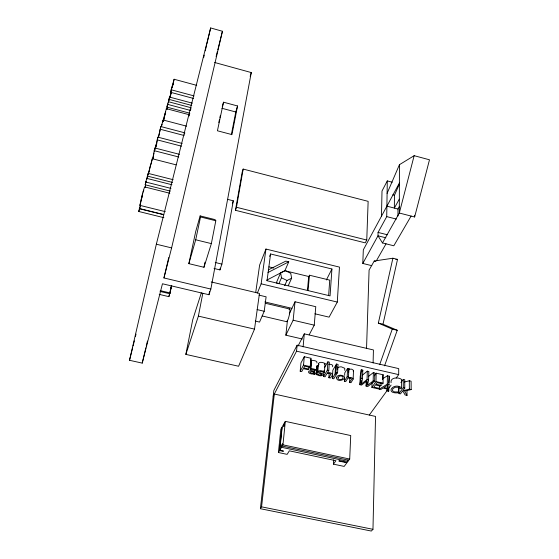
<?xml version="1.0" encoding="UTF-8"?>
<svg xmlns="http://www.w3.org/2000/svg" width="559" height="559" viewBox="0 0 559 559"><rect width="100%" height="100%" fill="white"/><g stroke="black" fill="none" stroke-linecap="round" stroke-linejoin="round"><path stroke-width="0.84" d="M398.539 386.94L398.525 391.95L394.514 391.908L392.516 390.79L392.767 388.805L395.066 387.275L397.994 387.233L400.894 388.791L401.6 387.855L401.6 379.47C398.469 376.836 389.958 377.346 391.062 382.656M398.413 391.922L398.427 386.912M396.163 378.108L398.693 374.628L398.707 368.612L297.129 345.189L273.847 390.441L260.389 508.711L371.323 531.05L372.972 529.31L375.536 416.434L274.315 394.032L261.563 506.838L260.389 508.711M406.994 390.378L407.015 395.388L405.1 394.954L403.081 391.37L402.145 391.6L400.412 393.892L398.937 393.557L398.951 386.884M414.149 155.681L399.315 213.028L414.638 216.976L429.487 159.797L414.149 155.681L399.433 164.695L399.315 213.028L382.489 242.941L393.815 245.792L411.103 216.067M397.952 215.998L397.98 209.024L399.217 206.795M399.322 184.163L394.458 195.28L394.354 208.088L399.28 199.165M387.156 388.386L387.128 390.888L388.694 391.244L389.232 376.179L387.401 375.76L382.37 378.96M143.733 190.521L143.74 190.102L143.523 190.591M379.4 385.787L379.337 389.127L387.289 384.145L387.401 375.76M387.345 388.295L387.604 385.144L383.893 387.513L387.345 388.295L387.38 385.787M388.694 391.244L388.708 389.574M371.756 265.658L362.791 263.443L377.989 235.814L378.073 232.418L386.73 216.612L387.289 180.906L392.243 182.206M382.629 379.694L382.698 375.501L383.194 374.796L376.172 373.188L374.376 375.823M381.084 382.894L381.035 385.403L375.872 384.236L376.997 382.615L382.559 383.879L383.055 383.188L383.194 374.796M381.476 216.2L382.007 191.024L387.289 180.906M381.035 385.403L380.546 386.094L375.389 384.927L373.873 387.094L379.393 388.344L378.904 389.029L371.91 387.443L375.983 381.573L376.172 373.188M366.236 381.119L366.075 386.122L367.759 386.507L374.635 381.273L374.837 372.888L373.37 372.553L368.381 376.528M373.091 363.022L373.433 349.948L304.299 333.849L297.982 346.077M362.4 375.117L367.319 371.169L368.842 371.511L368.591 379.896L367.508 385.368L373.16 380.931L373.37 372.553M371.91 387.443L372.042 382.44M361.61 380.616L361.491 383.949L367.06 379.547L367.319 371.169M367.529 384.529L367.605 382.028M366.543 348.523L369.087 270.102L374.223 261.018L392.9 258.216L397.526 259.369L383.006 324.213L397.239 330.271L384.543 365.838M366.76 240.042L368.143 201.352L243.172 169.07L242.187 172.123L235.458 210.289L365.244 242.865L366.76 240.042L236.457 207.263L235.458 210.289M361.491 383.949L362.498 378.506L362.791 370.128L361.254 369.779L360.213 376.396L359.905 384.725L361.554 385.102L367.095 380.721L366.075 386.122M359.905 384.725L360.946 378.157L361.254 369.779M362.791 263.443L363.322 249.824L399.392 183.017M279.779 450.205L281.505 447.284L281.736 444.985L282.456 443.769L282.225 446.068L348.809 460.239L349.703 459.058L350.724 435.559L285.321 421.36L284.3 423.149L284.014 425.993L283.706 426.531L284 423.687L282.183 426.88L279.779 450.205L283.511 450.994L283.287 451.365L279.563 450.575L278.41 452.51L287.151 454.362L289.324 450.82L335.931 460.707L333.437 464.152L344.155 466.416L346.908 462.768L338.81 461.049L339.089 460.658L347.195 462.384L347.929 461.406L347.998 459.875M349.815 377.395L349.585 382.391L351.01 382.712L353.169 379.072L353.505 370.372L351.674 369.171L348.697 369.206L348.543 372.553M353.169 379.072L351.87 377.702L348.299 377.57L349.019 368.709L347.586 368.381L344.77 372.874L344.644 375.375M349.585 382.391L351.527 379.281L350.926 378.303A2.585 1.391 3.7 0 0 349.256 378.073L347.894 378.205L345.769 381.531L344.344 381.21L347.181 376.745L347.586 368.381M344.344 381.21L344.512 377.877M337.58 372.797L338.062 364.426L336.427 364.049L335.945 364.845L335.442 373.216L337.091 373.587L337.58 372.797L335.931 372.42L335.442 373.216M333.437 464.152L333.681 459.84M335.931 372.42L336.427 364.049M337.336 369.408L337.482 366.893M335.079 373.999L335.582 365.635L332.857 370.163L332.339 378.492L333.772 378.813L336.525 374.327L335.079 373.999L332.339 378.492M314.934 313.795L329.104 317.142L337.294 302.063L339.467 267.111L265.951 249.048L259.621 265.064L255.694 292.643M329.132 373.538L328.86 377.702L330.292 378.031C334.603 374.642 331.284 371.679 327.406 372.825L328.769 370.526L329.328 362.155L327.881 361.827L324.576 367.48M388.784 382.901L389.232 376.179M328.86 377.702L330.69 374.558L330.055 373.566A2.585 1.397 4.5 0 0 328.378 373.328L327.022 373.475L325.017 376.836L323.577 376.507L327.315 370.198L327.881 361.827M331.934 269.005L330.062 295.886L267.027 280.73L270.584 253.968L331.934 269.005L326.365 279.968M328.636 295.613L329.74 280.143L309.469 275.217L308.673 276.873L307.408 290.596M323.577 376.507L323.989 370.68M318.288 365.984C314.829 363.413 317.54 373.65 316.198 374.537L319.643 375.711A3.438 1.859 4.8 0 0 321.558 375.711L322.781 375.18L322.99 374.013L319.545 372.287L319.79 371.539C321.509 370.268 324.807 374.558 324.017 370.966M323.975 372.65L324.458 371.833L325.045 363.476C323.284 362.63 319.559 361.219 318.462 363.657L317.833 372.001L318.392 372.832L321.425 374.209L321.166 374.97C319.371 376.186 317.016 372.518 316.198 374.537M321.166 374.97L321.285 373.3M316.694 373.685L317.33 365.348M316.771 373.698L317.407 365.369M313.382 373.664C311.293 374.984 305.808 372.119 309.931 370.701C311.244 369.841 315.143 372.42 314.892 370.351C314.102 368.898 309.595 370.505 310.916 368.619C314.787 368.619 319.203 370.324 314.549 374.467L313.11 374.139L313.585 371.162M313.746 373.028L314.465 371.77L311.174 371.372L309.882 372.259L311.16 373.056L313.746 373.028L313.878 371.365M314.549 374.467L314.675 372.804M314.815 371.162L314.948 369.492M309.085 366.578L308.875 369.08L303.726 367.913L304.676 366.18L310.063 367.403L310.203 365.733M310.552 361.554L310.762 359.046M310.063 367.403L311.16 358.312L304.278 356.733L300.966 362.903L300.197 371.218L301.727 371.567L303.327 368.64L308.47 369.806L308.875 369.08M310.476 369.401L311.601 360.269C313.229 360.625 317.631 360.415 316.967 363.022M309.19 334.785L314.249 325.163L315.772 306.695L295.04 301.762L289.31 313.809M310.916 368.619L311.601 360.269M166.358 109.194L166.344 108.656L163.305 120.241M387.128 390.888L387.282 389.043L383.006 388.079L380.84 389.462L379.337 389.127M300.197 371.218L303.53 365.097L304.278 356.733M308.051 290.666L309.469 275.217M303.111 346.894L304.299 333.849M273.19 396.198L296.549 351.178L297.129 345.189M282.225 446.068L282.952 444.838L285.321 421.36M279.563 450.575L281.967 427.251L280.835 429.249L278.41 452.51M302.342 339.013L285.852 335.19L293.14 320.209L295.04 301.762M165.618 112.191L165.681 111.597L165.387 112.331M285.852 335.19L287.466 320.251M255.288 321.09L259.537 322.082L264.211 311.272L266.112 296.815L259.083 295.145M201.359 292.783L192.729 319.741L185.847 354.392L238.588 366.243L254.513 329.125L259.46 293.419L211.211 281.939M257.371 293.049L261.144 283.818L265.951 249.048M152.649 158.973L154.85 147.988L179.425 154.326M236.457 207.263L243.172 169.07M153.047 158.169L153.949 153.082M154.249 151.384L154.85 147.988M155.905 147.059L156.806 142.049L155.381 148.631M156.527 144.767L156.827 143.069M157.135 141.378L157.89 137.151L182.15 143.453M214.041 268.481L219.946 269.899L220.253 268.194M219.946 269.899L221.902 264.114L233.313 200.8L227.499 199.332M362.505 371.693L362.791 370.128M210.848 289.066L163.941 277.963L171.606 247.903L222.433 31.255L210.659 27.95L156.345 244.206L129.513 360.296L142.224 363.112L162.459 283.776L208.954 294.733L210.848 289.066L251.277 72.565L214.628 62.482M208.954 294.733L209.597 291.302M211.358 243.612L215.809 220.763L215.075 219.624L200.136 215.907L195.727 231.454L188.851 263.652L203.979 267.279L211.358 243.612L195.706 239.783L188.851 263.652M185.847 354.392L198.389 316.121L202.819 293.244M165.289 211.651L139.897 205.363L142.168 194.986L144.543 186.895L169.796 193.239M163.885 217.689L138.73 211.477L140.512 204.797M231.328 134.719L235.793 111.989L237.547 105.972L223.523 102.199L222.279 106.748M237.547 105.972L231.943 134.607L217.423 130.778L223.523 102.199M170.341 191.115L145.207 184.791L145.759 182.031L148.17 173.381L173.15 179.712M145.172 187.377L145.675 184.854M147.038 179.097L148.17 173.381M203.979 267.279L204.985 262.192M148.89 172.347L148.994 171.844M151.887 160.775L152.293 158.749L176.015 164.828M162.578 122.721L163.13 120.003L186.566 126.166M148.233 174.59L150.294 165.757M189.85 113.218L166.917 107.132L167.497 104.337L168.399 101.71L191.206 107.782M166.889 109.054L167.414 106.503M168.399 101.71L169.517 97.07L192.324 103.163M141.057 200.618L142.755 193.288M166.973 109.452L167.483 106.972M168.329 102.849L169.517 97.07M168.986 100.466L171.264 91.683M193.463 98.433L170.642 92.319L171.166 89.775L174.115 79.252L196.705 85.359M170.495 95.938L171.187 92.605L169.426 98.894M172.319 87.113L172.941 84.109L170.642 92.319M172.899 85.143L174.115 79.252M195.706 239.783L200.534 216.969L200.136 215.907M218.814 122.547L219.533 119.186M219.89 117.502L220.253 115.825M153.166 158.225L153.529 156.555M154.969 149.875L157.89 137.151M158.323 137.479L160.859 126.558L184.812 132.832L184.477 134.167M158.49 137.451L160.859 126.558M149.183 170.935L152.293 158.749M170.593 288.975L170.278 290.519L170.628 289.366M397.239 330.271L392.278 329.097L378.345 323.109L392.9 258.216M159.224 294.383L168.867 296.64L170.781 289.338M160.028 291.456L169.789 293.741L171.711 285.39M164.032 117.614L163.305 120.947L163.99 118.501M353.533 370.715L353.239 371.483M163.941 277.963L168.727 257.601M203.651 57.626L204.252 55.082M205.251 50.841L206.453 45.754M206.851 44.063L210.659 27.95M142.224 363.112L145.843 347.838M146.241 346.14L147.45 341.053M164.178 116.978L165.164 113.114M171.361 286.494L171.55 285.719L171.292 286.662M129.513 360.296L132.665 347.628M133.084 345.937L134.349 340.871M135.397 336.651L136.026 334.121M216.102 56.578L217.367 51.512M217.793 49.821L222.433 31.255M190.752 109.438L190.947 108.677M171.173 287.263L170.802 288.703M189.117 115.958L189.319 115.154M171.159 287.158L170.698 288.891M145.452 183.897L145.207 184.791M168.867 296.64L170.502 290.589M169.789 293.741L170.013 292.923L160.237 290.631M161.313 126.369L163.13 120.003M140.246 206.383L140.609 205.055M167.323 105.644L166.917 107.132M151.748 161.453L150.818 164.5M141.28 199.822L142.168 196.628M164.444 116.866L165.129 114.42M139.897 205.363L141.05 201.247M163.368 121.254L164.046 118.843M139.624 208.612L140.064 207.047M143.055 192.17L143.328 191.22M149.099 171.641L149.505 170.229M145.689 183.052L146.206 181.326M317.833 372.001C318.951 369.569 322.683 370.994 324.458 371.833M161.586 125.978L162.075 124.294M250.166 76.31L251.277 72.565M139.268 209.786L138.73 211.477M232.355 203.769L233.313 200.8M167.56 104.84L167.938 103.946M379.652 364.713L392.278 329.097M269.606 256.385L270.584 253.968M288.262 285.677L291.63 278.228L290.743 273.309L285.265 270.626L280.632 272.841L276.74 281.841L277.012 283.476M387.094 193.358L399.433 164.695M278.864 283.755L281.477 277.774L280.632 272.841M266.587 280.234L284.873 270.717L288.758 261.829L285.838 261.116L268.32 269.878M284.671 285.698L286.998 280.485L291.63 278.228M332.584 366.767C333.681 364.615 330.222 364.035 328.762 364.342M344.707 370.303L344.777 368.311L341.57 366.907A3.564 1.95 3.9 0 0 339.264 367.053L337.531 368.06M376.34 260.864L386.045 243.794M325.045 363.476L324.486 364.286M348.697 369.206L349.019 368.709M369.303 415.058L387.548 389.958M388.561 388.568L391.09 385.081M400.873 382.629L403.27 379.393L404.751 379.736L404.772 388.128L402.753 390.797L409.363 389.169L411.172 389.581L411.103 381.189L409.307 380.777L404.388 382.014M398.525 391.95L397.847 392.858C384.18 393.718 393.99 381.692 401.6 387.855M398.937 393.557L403.284 387.785L403.27 379.393M267.978 272.519L288.758 261.829M411.172 389.581L404.576 391.118L407.015 395.388M395.8 259.614L397.526 259.369M310.629 362.358L311.461 362.288M261.563 506.838L372.972 529.31M282.952 444.838L349.703 459.058M281.505 447.284L347.929 461.406M327.315 370.198L328.769 370.526M303.53 365.097L310.469 366.676M360.946 378.157L362.498 378.506M367.06 379.547L368.591 379.896M373.16 380.931L374.635 381.273M375.983 381.573L383.055 383.188M387.289 384.145L389.141 384.571M403.284 387.785L404.772 388.128M347.181 376.745L348.62 377.073M296.549 351.178L398.693 374.628M198.389 316.121L254.513 329.125M293.14 320.209L314.249 325.163M262.157 315.954L286.564 321.67M265.322 303.251L289.73 309.029M257.077 309.595L264.211 311.272M378.345 323.109L383.006 324.213M264.861 301.937L291.91 308.344M261.144 283.818L337.294 302.063M215.243 262.506L221.902 264.114M268.949 266.853L273.84 268.034M284.873 270.717L309.211 276.628M156.345 244.206L171.606 247.903M200.534 216.969L215.809 220.763M374.223 261.018L375.655 261.367M139.317 208.528L163.731 214.565M139.275 208.689L163.689 214.726M145.759 182.031L170.977 188.39M378.073 232.418L387.359 234.773M147.415 176.085L172.472 182.423M385.857 237.799L377.989 235.814L382.489 242.941M146.947 178.426L171.927 184.743M154.102 150.657L178.754 157.002M386.73 216.612L396.338 219.072M157.135 139.848L181.472 146.165M386.898 206.159L397.98 209.024M392.816 194.853L394.458 195.28M160.112 129.22L184.142 135.502M167.497 104.337L190.5 110.451M166.344 108.656L189.431 114.777M221.867 108.264L235.793 111.989M168.888 99.341L191.751 105.441M171.166 89.775L194.057 95.917M281.477 277.774L286.998 280.485M319.014 364.489L318.462 363.657M414.61 215.257L414.638 216.976M409.307 380.777L409.363 389.169M289.073 309.462A6.547 1.069 -76.8 0 1 289.241 315.381A6.547 1.069 -76.8 0 1 286.39 321.215M336.399 377.458C336.916 384.438 351.073 377.255 341.116 375.271A3.592 1.936 4 0 0 338.789 375.41L337.531 375.983L336.399 377.458M170.9 287.78L170.795 288.234L171.103 286.802L170.9 287.78M338.139 377.262C336.651 380.623 344.078 380.232 343.009 376.885A2.04 1.097 4 0 0 342.059 376.214L341.004 375.976A2.054 1.111 4 0 0 339.551 376.102L338.139 377.262"/></g></svg>
